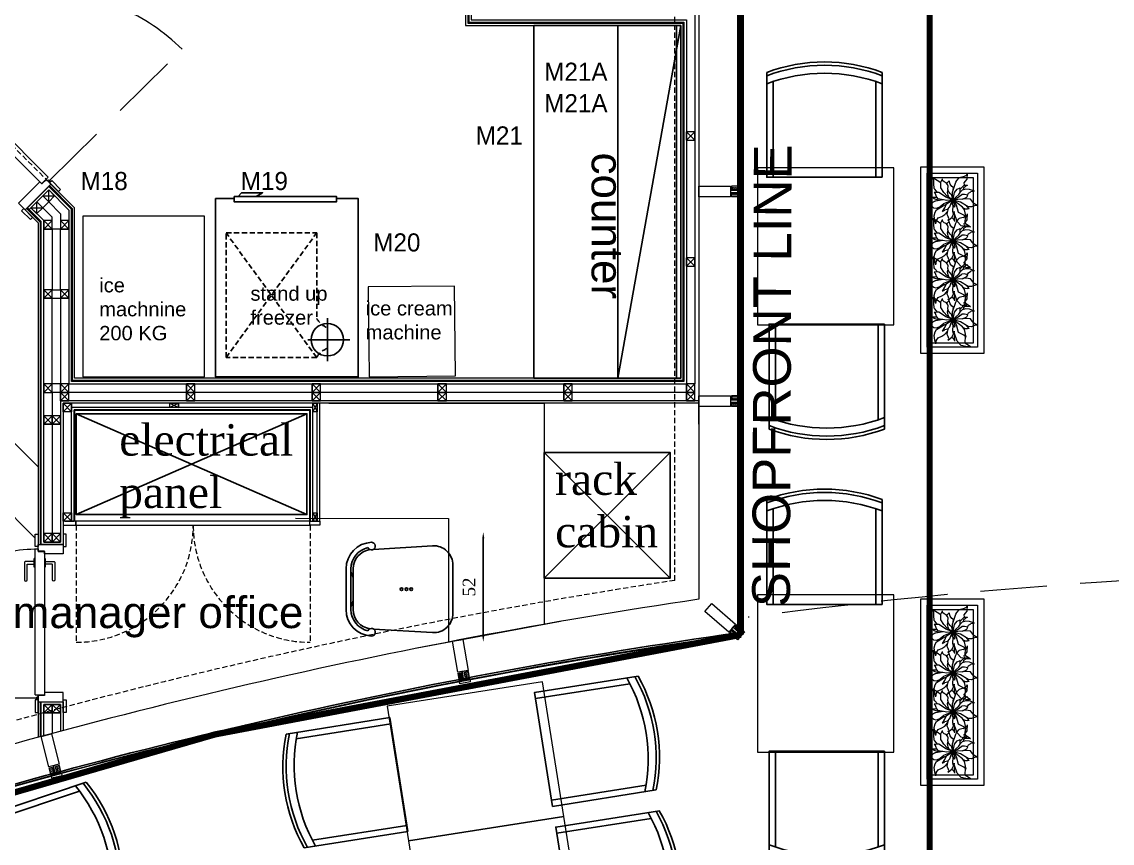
# Model space of a CAD drawing. Header units: millimetres. Extents: x 4459 to 18299, y -2909 to 3305.
# Drawn here: x 6934 to 7454, y 1077 to 1469 of the extents above; entities that cross this region are included whole.
import ezdxf
from ezdxf.enums import TextEntityAlignment as Align
from ezdxf.xclip import XClip

# ---------------------------------------------------------------- set-up
doc = ezdxf.new("R2010")
doc.units = ezdxf.units.MM
doc.header["$LTSCALE"] = 5
doc.header["$XCLIPFRAME"] = 0
for name, pattern in [('141125_RT1$0$HIDDEN', [9.525, 6.35, -3.175]), ('DASHED', [0.75, 0.5, -0.25]), ('DASHEDX2', [1.5, 1, -0.5]), ('HIDDEN', [9.525, 6.35, -3.175]), ('HIDDENX2', [0.75, 0.5, -0.25])]:
    doc.linetypes.add(name, pattern=pattern)
doc.layers.get('Defpoints').update_dxf_attribs({"lineweight": 9})
for name, color, linetype, lineweight in [('141125_RT1$0$LP-LINE_1', 41, 'Continuous', 15), ('141125_RT1$0$LP-SHOPFRONT', 230, 'Continuous', 9), ('2DGORUNUS3', 41, 'Continuous', 0), ('A-_WIND----_E-', 4, 'Continuous', 13), ('I-Furn-Fixd-N', 2, 'Continuous', 9), ('LP-AREA_POLYLINE', 7, 'Continuous', 5), ('MAK', 235, 'Continuous', 25), ('no3_ahsap kesit on', 40, 'Continuous', 20), ('no3_ahşap gorunus on kalın', 34, 'Continuous', 20), ('no3_alçıpan kesit', 210, 'Continuous', 20), ('no3_duvar kaplama', 8, 'Continuous', 9), ('no3_kutu profil gorunus', 8, 'Continuous', 18), ('no3_kutuprofil kesit', 74, 'Continuous', 18), ('no3_mermer gorunus on', 31, 'Continuous', 15), ('no3_seramik ön', 123, 'Continuous', 18), ('no3_tefriş izdüşüm', 87, 'Continuous', 15), ('no3_tefriş kesit ön', 24, 'Continuous', 25), ('no3_yazı tefriş', 152, 'Continuous', 15), ('no3_ölçü tefriş', 252, 'Continuous', 0)]:
    doc.layers.add(name, color=color, linetype=linetype, lineweight=lineweight)
for name, color, linetype in [('CIHAZ', 2, 'Continuous'), ('I-Eqpm-Move-N', 2, 'Continuous'), ('I-Furn-Move-N', 2, 'Continuous'), ('katman 1', 7, 'Continuous'), ('LP-RETAIL_LINE', 10, 'DASHEDX2'), ('S2000-002 Çizgi', 7, 'Continuous'), ('Sktürk-002 Çizgi', 7, 'Continuous'), ('xref_4_vitrin_kaplama$0$2DCAM', 6, 'Continuous')]:
    doc.layers.add(name, color=color, linetype=linetype)
doc.styles.add('ROMANSTW', font='georgia.ttf')
doc.styles.get("Standard").update_dxf_attribs({"font": 'arial.ttf'})
doc.styles.add('TAKSİM', font='GOTHIC.TTF', dxfattribs={"height": 20})
doc.styles.add('TEXT-500', font='arial.ttf', dxfattribs={"height": 1.25})
doc.dimstyles.new('M2', dxfattribs={"dimtxt": 6, "dimasz": 3, "dimexe": 1, "dimexo": 4, "dimgap": 3, "dimtad": 1, "dimdec": 0, "dimzin": 12, "dimdsep": 46, "dimtxsty": 'ROMANSTW', "dimblk": 'ARCHTICK', "dimcen": 0.09, "dimse1": 1, "dimse2": 1, "dimclrd": 251, "dimclre": 251, "dimclrt": 1, "dimadec": 0, "dimazin": 0, "dimtfac": 1, "dimtdec": 0, "dimtix": 1, "dimtmove": 0, "dimatfit": 3, "dimldrblk": 'ARCHTICK', "dimfxl": 1, "dimtolj": 1, "dimtzin": 0, "dimarcsym": 0})
pattern_1 = [(0, (0, 0), (0.9375, 1.875), [0, -1.875])]

# ---------------------------------------------------------------- blocks, each defined once
blk = doc.blocks.new('#150 - TOLIX CHAIR - PLAN VIEW')
at = {"layer": 'I-Furn-Move-N'}
for p, q in [((-23666.1, -18079), (-23471.6, -18079)), ((-23666.1, -18102.1), (-23471.6, -18102.1)), ((-23666.1, -18113.2), (-23471.6, -18113.2)), ((-23758.8, -18210.3), (-23775.9, -18491.3)), ((-23361.8, -18491.3), (-23378.9, -18210.3)), ((-23683.7, -18588.6), (-23454, -18588.6))]:
    blk.add_line(p, q, dxfattribs=at)
for centre in [(-23568.8, -18344), (-23568.8, -18367.1), (-23568.8, -18390.1)]:
    blk.add_circle(centre, 6.46, dxfattribs=at)
for centre, radius, start, end in [((-23666.1, -18205.5), 126.5, 90, 176.9521), ((-23471.6, -18205.5), 126.5, 2.2784, 90), ((-23666.1, -18205.5), 103.4, 90, 167.7747), ((-23666.1, -18205.5), 92.3, 90, 172.1616), ((-23613, -18041.6), 71.6, 237.668, 268.4154), ((-23524.7, -18041.6), 71.6, 271.5846, 302.332), ((-23471.6, -18205.5), 103.4, 12.2253, 90), ((-23471.6, -18205.5), 92.3, 7.8384, 90), ((-23774.2, -18200.5), 18.3, 174.6737, 67.3294), ((-23363.5, -18200.5), 18.3, 112.6706, 5.3263), ((-23683.7, -18496.3), 92.3, 176.8779, 270), ((-23454, -18496.3), 92.3, 270, 3.1221)]:
    blk.add_arc(centre, radius, start, end, dxfattribs=at)
blk = doc.blocks.new('Mullion')
at = {"layer": 'A-_WIND----_E-', "lineweight": 0, "ltscale": 0.3}
h = blk.add_hatch(dxfattribs=at)
h.set_pattern_fill('DOTS', color=8, scale=30)
h.set_pattern_definition(pattern_1)
h.paths.add_polyline_path([(0, 25), (-30, 25), (-30, 10), (0, 10)])
h = blk.add_hatch(dxfattribs=at)
h.set_pattern_fill('DOTS', color=8, scale=30)
h.set_pattern_definition(pattern_1)
h.paths.add_polyline_path([(0, -25), (-30, -25), (-30, -10), (0, -10)])
at = {"layer": 'A-_WIND----_E-', "color": 8, "lineweight": 0, "ltscale": 0.3}
for points in [[(-185, 25), (-35, 25), (-35, -25), (-185, -25)], [(-35, -5), (0, -5), (0, 5), (-35, 5)], [(-30, 10), (0, 10), (0, 25), (-30, 25)], [(5, 25), (21, 25), (21, -25), (5, -25)], [(-30, -10), (0, -10), (0, -25), (-30, -25)]]:
    blk.add_lwpolyline(points, close=True, dxfattribs=at)
blk = doc.blocks.new('A$C25195F0E')
at = {"layer": 'LP-AREA_POLYLINE', "elevation": 0}
for points in [[(1241.29, 1481.77), (1740.61, 982.45), (1740.61, -260.52, 0.060132), (1740.61, -260.52), (1740.61, -260.52), (1740.61, -260.52), (1740.61, -260.52), (1740.61, -260.52), (1740.61, -260.52), (1740.61, -260.52), (1740.61, -260.52), (1740.61, -260.52, 0.142516), (363.91, -881.77), (-329.17, -187.72), (-378.67, -138.22)], [(1832.15, 631.33), (1832.15, -450.55, 0.036002), (1478.39, -517.79), (1520.47, -661.41), (1396.29, -697.8), (1431.3, -817.26), (1295.85, -880.41), (957.04, -1038.36), (957.04, -935.71), (837.04, -935.7), (837.04, -1055.7), (538.1, -1055.71), (364.23, -881.45), (364.23, -881.45, -0.142737), (1742.15, -260.52), (1742.15, 631.33)]]:
    blk.add_lwpolyline(points, format="xyb", close=True, dxfattribs=at)
blk = doc.blocks.new('KAPI1')
at = {"layer": 'no3_ahsap kesit on'}
for p, q in [((16945.47, -7443.85), (16945.47, -7445.35)), ((17033.07, -7443.85), (16945.47, -7443.85)), ((16945.47, -7445.35), (16946.67, -7445.35)), ((16946.67, -7445.35), (16946.67, -7448.35)), ((17033.07, -7443.85), (17033.07, -7448.35)), ((17034.27, -7445.35), (17033.07, -7445.35)), ((16946.67, -7448.35), (17031.87, -7448.35))]:
    blk.add_line(p, q, dxfattribs=at)
for points in [[(16951.47, -7443.35), (16951.47, -7439.45, -0.414214), (16952.07, -7438.85), (16960.21, -7438.85, -1), (16960.21, -7440.05), (16952.92, -7440.05, 0.414214), (16952.67, -7440.3), (16952.67, -7443.35)], [(16950.07, -7443.85), (16950.07, -7443.6, -0.414214), (16950.32, -7443.35), (16953.82, -7443.35, -0.414214), (16954.07, -7443.6), (16954.07, -7443.85)], [(16954.07, -7448.35), (16954.07, -7448.6, -0.414214), (16953.82, -7448.85), (16950.32, -7448.85, -0.414214), (16950.07, -7448.6), (16950.07, -7448.35)], [(16951.47, -7448.85), (16951.47, -7452.75, 0.414214), (16952.07, -7453.35), (16960.21, -7453.35, 1), (16960.21, -7452.15), (16952.92, -7452.15, -0.414214), (16952.67, -7451.9), (16952.67, -7448.85)]]:
    blk.add_lwpolyline(points, format="xyb", dxfattribs=at)
for points in [[(16938.37, -7443.85), (16938.37, -7445.35), (16944.37, -7445.35), (16944.37, -7443.85), (16938.37, -7443.85)], [(17041.37, -7443.85), (17041.37, -7445.35), (17035.37, -7445.35), (17035.37, -7443.85), (17041.37, -7443.85)], [(16938.37, -7464.25), (16938.37, -7462.75), (16944.37, -7462.75), (16944.37, -7464.25), (16938.37, -7464.25)], [(17041.37, -7464.25), (17041.37, -7462.75), (17035.37, -7462.75), (17035.37, -7464.25), (17041.37, -7464.25)]]:
    blk.add_lwpolyline(points, dxfattribs=at)
for points in [[(16943.37, -7445.35), (16943.37, -7462.75), (16947.87, -7462.75), (16947.87, -7448.35), (16946.47, -7448.35), (16946.47, -7445.35)], [(17036.37, -7445.35), (17036.37, -7462.75), (17031.87, -7462.75), (17031.87, -7448.35), (17033.27, -7448.35), (17033.27, -7445.35)]]:
    blk.add_lwpolyline(points, close=True, dxfattribs=at)
blk.add_circle((17034.68, -7444.85), 0.5, dxfattribs=at)
at = {"layer": 'no3_duvar kaplama', "linetype": 'HIDDEN'}
blk.add_line((17034.68, -7444.85), (17035.11, -7355.69), dxfattribs=at)
blk.add_arc((17034.71, -7444.93), 89.24, 89.7396, 180.2747, dxfattribs=at)
blk = doc.blocks.new('KAPI2')
at = {"layer": 'no3_ahsap kesit on'}
for p, q in [((17072.72, -7443.85), (17072.72, -7445.35)), ((17142.32, -7443.85), (17072.72, -7443.85)), ((17072.72, -7445.35), (17073.92, -7445.35)), ((17073.92, -7445.35), (17073.92, -7448.35)), ((17142.32, -7443.85), (17142.32, -7448.35)), ((17143.52, -7445.35), (17142.32, -7445.35)), ((17073.92, -7448.35), (17141.12, -7448.35))]:
    blk.add_line(p, q, dxfattribs=at)
for points in [[(17078.72, -7443.35), (17078.72, -7439.45, -0.414214), (17079.32, -7438.85), (17087.46, -7438.85, -1), (17087.46, -7440.05), (17080.17, -7440.05, 0.414214), (17079.92, -7440.3), (17079.92, -7443.35)], [(17077.32, -7443.85), (17077.32, -7443.6, -0.414214), (17077.57, -7443.35), (17081.07, -7443.35, -0.414214), (17081.32, -7443.6), (17081.32, -7443.85)], [(17081.32, -7448.35), (17081.32, -7448.6, -0.414214), (17081.07, -7448.85), (17077.57, -7448.85, -0.414214), (17077.32, -7448.6), (17077.32, -7448.35)], [(17078.72, -7448.85), (17078.72, -7452.75, 0.414214), (17079.32, -7453.35), (17087.46, -7453.35, 1), (17087.46, -7452.15), (17080.17, -7452.15, -0.414214), (17079.92, -7451.9), (17079.92, -7448.85)]]:
    blk.add_lwpolyline(points, format="xyb", dxfattribs=at)
for points in [[(17065.62, -7443.85), (17065.62, -7445.35), (17071.62, -7445.35), (17071.62, -7443.85), (17065.62, -7443.85)], [(17150.62, -7443.85), (17150.62, -7445.35), (17144.62, -7445.35), (17144.62, -7443.85), (17150.62, -7443.85)], [(17065.62, -7458.75), (17065.62, -7457.25), (17071.62, -7457.25), (17071.62, -7458.75), (17065.62, -7458.75)], [(17150.62, -7458.75), (17150.62, -7457.25), (17144.62, -7457.25), (17144.62, -7458.75), (17150.62, -7458.75)]]:
    blk.add_lwpolyline(points, dxfattribs=at)
for points in [[(17070.62, -7445.35), (17070.62, -7457.25), (17075.12, -7457.25), (17075.12, -7448.35), (17073.72, -7448.35), (17073.72, -7445.35)], [(17145.62, -7445.35), (17145.62, -7457.25), (17141.12, -7457.25), (17141.12, -7448.35), (17142.52, -7448.35), (17142.52, -7445.35)]]:
    blk.add_lwpolyline(points, close=True, dxfattribs=at)
blk.add_circle((17143.93, -7444.85), 0.5, dxfattribs=at)
at = {"layer": 'no3_duvar kaplama', "linetype": 'HIDDEN'}
blk.add_line((17143.93, -7444.85), (17143.93, -7373.64), dxfattribs=at)
blk.add_arc((17143.93, -7444.85), 71.21, 89.9998, 180.4043, dxfattribs=at)
blk = doc.blocks.new('plan3')
at = {"color": 252, "linetype": 'DASHED'}
blk.add_line((26939.34, -7019), (26875.7, -6955.36), dxfattribs=at)
at = {"layer": '141125_RT1$0$LP-LINE_1', "linetype": '141125_RT1$0$HIDDEN'}
blk.add_arc((27625.97, -9929.74, 0), 2726.19, 93.42771, 97.43975, dxfattribs=at)
at = {"layer": '141125_RT1$0$LP-SHOPFRONT'}
blk.add_line((27267.97, -6021.97), (27267.97, -7234.94), dxfattribs=at)
blk.add_arc((27647.4, -9911.93, 0), 2703.74, 98.06712, 107.59867, dxfattribs=at)
at = {"layer": '2DGORUNUS3', "linetype": 'HIDDENX2'}
blk.add_lwpolyline([(25764.4, -7970.13), (25764.4, -7930.1, -0.153565), (27237.97, -7209.02), (27237.97, -5980.3), (27603.18, -5980.3)], format="xyb", dxfattribs=at)
at = {"layer": 'A-_WIND----_E-', "color": 8, "lineweight": 0, "ltscale": 0.3, "elevation": 0}
blk.add_lwpolyline([(27249.47, -6021.04), (27249.47, -7218, 0.040135), (26824.33, -7316.16)], format="xyb", dxfattribs=at)
at = {"layer": 'LP-RETAIL_LINE', "ltscale": 0.2, "const_width": 3}
blk.add_lwpolyline([(27359.51, -6343.09), (27359.51, -7424.97, 0.036002), (27005.75, -7492.21), (27047.83, -7635.83), (26923.65, -7672.22), (26958.66, -7791.68), (26823.22, -7854.83), (26484.4, -8012.79), (26484.4, -7910.13), (26364.4, -7910.13), (26364.4, -8030.13), (26065.46, -8030.13), (25891.59, -7855.87), (25891.59, -7855.87, -0.142737), (27269.51, -7234.94), (27269.51, -6343.09)], format="xyb", close=True, dxfattribs=at)
at = {"layer": 'MAK', "color": 1}
blk.add_lwpolyline([(26952.49, -7129.57), (27062.49, -7129.57), (27062.49, -7177.61), (26952.49, -7177.61), (26952.49, -7129.57), (27062.49, -7177.61), (26952.49, -7177.61), (27062.49, -7129.57)], dxfattribs=at)
at = {"layer": 'no3_ahsap kesit on'}
for p, q in [((27067.38, -7179.49, 0), (27067.38, -7124.55)), ((27068.63, -7180.74, 0), (27068.63, -7124.55))]:
    blk.add_line(p, q, dxfattribs=at)
at = {"layer": 'no3_ahsap kesit on', "elevation": 0}
for points in [[(26952.28, -7180.74), (26946.2, -7180.74), (26946.2, -7182.74), (26952.28, -7182.74)], [(27063.84, -7180.74), (27068.63, -7180.74), (27068.63, -7182.74), (27063.84, -7182.74)]]:
    blk.add_lwpolyline(points, close=True, dxfattribs=at)
at = {"layer": 'no3_alçıpan kesit'}
for p, q in [((26939.34, -7021.12), (26929.16, -7031.31)), ((26930.01, -7032.15), (26939.34, -7022.82)), ((26950.2, -7031.98, 0), (26939.34, -7021.12)), ((26939.34, -7022.82), (26939.34, -7022.82)), ((26939.34, -7022.82), (26949, -7032.48)), ((26933.69, -7028.48), (26933.69, -7028.48)), ((26945.49, -7028.96), (26945.49, -7028.96)), ((26935.8, -7037.95, 0), (26929.16, -7031.31)), ((26937, -7037.45), (26930.86, -7031.31)), ((26939.83, -7034.62), (26939.83, -7034.62)), ((26949, -7032.48), (26949, -7115.35)), ((26950.2, -7114.15, 0), (26950.2, -7031.98, 0)), ((26935.8, -7191.91), (26935.8, -7037.95, 0)), ((26937, -7190.71), (26937, -7037.45)), ((27242.27, -7114.15, 0), (26950.2, -7114.15, 0)), ((26949, -7115.35), (27243.47, -7115.35)), ((27249.47, -7123.35), (26945, -7123.35)), ((26945, -7123.35), (26945, -7190.71)), ((27249.47, -7124.55, 0), (26946.2, -7124.55, 0)), ((26946.2, -7124.55, 0), (26946.2, -7191.91)), ((27065.39, -7126.55, 0), (26950.2, -7126.55, 0)), ((26950.2, -7179.54, 0), (26950.2, -7126.55, 0)), ((27064.14, -7127.75, 0), (26951.4, -7127.75, 0)), ((26951.4, -7180.74, 0), (26951.4, -7127.75, 0)), ((27064.14, -7180.74, 0), (27064.14, -7127.75, 0)), ((27065.39, -7179.49, 0), (27065.39, -7126.55, 0)), ((26947, -7180.74, 0), (26951.4, -7180.74, 0)), ((26946.2, -7191.91), (26935.8, -7191.91)), ((26945, -7190.71), (26937, -7190.71))]:
    blk.add_line(p, q, dxfattribs=at)
at = {"layer": 'no3_alçıpan kesit', "elevation": 0}
for points in [[(27242.27, -6827.92), (27139.7, -6827.92), (27139.7, -6942.84), (27242.27, -6942.84)], [(27243.47, -6829.12), (27140.9, -6829.12), (27140.9, -6941.64), (27243.47, -6941.64), (27243.47, -7115.35)], [(27242.27, -6942.84), (27242.27, -7114.15)], [(26935.8, -7283.53), (26935.8, -7266.91), (26946.2, -7266.91), (26946.2, -7280.72)], [(26937, -7283.08), (26937, -7268.11), (26945, -7268.11), (26945, -7280.72)]]:
    blk.add_lwpolyline(points, dxfattribs=at)
at = {"layer": 'no3_kutu profil gorunus', "elevation": 0}
blk.add_lwpolyline([(26952.28, -7180.74), (26952.28, -7182.74), (27063.84, -7182.74), (27063.84, -7180.74)], close=True, dxfattribs=at)
at = {"layer": 'no3_kutuprofil kesit', "elevation": 0}
for points in [[(27247.47, -6995.13), (27243.47, -6995.13), (27243.47, -6999.13), (27247.47, -6999.13), (27247.47, -6995.13), (27243.47, -6999.13), (27243.47, -6995.13), (27247.47, -6999.13)], [(26936.51, -7025.65), (26939.34, -7028.48), (26942.17, -7025.65), (26939.34, -7022.82), (26936.51, -7025.65), (26942.17, -7025.65), (26939.34, -7028.48), (26939.34, -7022.82)], [(26930.86, -7031.31), (26933.69, -7034.13), (26936.51, -7031.31), (26933.69, -7028.48), (26930.86, -7031.31), (26936.51, -7031.31), (26933.69, -7034.13), (26933.69, -7028.48)], [(26937, -7037.45), (26937, -7041.45), (26941, -7041.45), (26941, -7037.45), (26937, -7037.45), (26941, -7041.45), (26937, -7041.45), (26941, -7037.45)], [(26945, -7037.45), (26945, -7041.45), (26949, -7041.45), (26949, -7037.45), (26945, -7037.45), (26949, -7041.45), (26945, -7041.45), (26949, -7037.45)], [(27247.47, -7055.13), (27243.47, -7055.13), (27243.47, -7059.13), (27247.47, -7059.13), (27247.47, -7055.13), (27243.47, -7059.13), (27243.47, -7055.13), (27247.47, -7059.13)], [(26937, -7070.46), (26937, -7074.46), (26941, -7074.46), (26941, -7070.46), (26937, -7070.46), (26941, -7074.46), (26937, -7074.46), (26941, -7070.46)], [(26945, -7070.46), (26945, -7074.46), (26949, -7074.46), (26949, -7070.46), (26945, -7070.46), (26949, -7074.46), (26945, -7074.46), (26949, -7070.46)], [(26941, -7115.35), (26937, -7115.35), (26937, -7119.35), (26941, -7119.35), (26941, -7115.35), (26937, -7119.35), (26937, -7115.35), (26941, -7119.35)], [(26949, -7115.35), (26945, -7115.35), (26945, -7119.35), (26949, -7119.35), (26949, -7115.35), (26945, -7119.35), (26945, -7115.35), (26949, -7119.35)], [(26949, -7119.35), (26945, -7119.35), (26945, -7123.35), (26949, -7123.35), (26949, -7119.35), (26945, -7123.35), (26945, -7119.35), (26949, -7123.35)], [(27009, -7115.35), (27005, -7115.35), (27005, -7119.35), (27009, -7119.35), (27009, -7115.35), (27005, -7119.35), (27005, -7115.35), (27009, -7119.35)], [(27009, -7119.35), (27005, -7119.35), (27005, -7123.35), (27009, -7123.35), (27009, -7119.35), (27005, -7123.35), (27005, -7119.35), (27009, -7123.35)], [(27069, -7115.35), (27065, -7115.35), (27065, -7119.35), (27069, -7119.35), (27069, -7115.35), (27065, -7119.35), (27065, -7115.35), (27069, -7119.35)], [(27069, -7119.35), (27065, -7119.35), (27065, -7123.35), (27069, -7123.35), (27069, -7119.35), (27065, -7123.35), (27065, -7119.35), (27069, -7123.35)], [(27129, -7115.35), (27125, -7115.35), (27125, -7119.35), (27129, -7119.35), (27129, -7115.35), (27125, -7119.35), (27125, -7115.35), (27129, -7119.35)], [(27129, -7119.35), (27125, -7119.35), (27125, -7123.35), (27129, -7123.35), (27129, -7119.35), (27125, -7123.35), (27125, -7119.35), (27129, -7123.35)], [(27189, -7115.35), (27185, -7115.35), (27185, -7119.35), (27189, -7119.35), (27189, -7115.35), (27185, -7119.35), (27185, -7115.35), (27189, -7119.35)], [(27189, -7119.35), (27185, -7119.35), (27185, -7123.35), (27189, -7123.35), (27189, -7119.35), (27185, -7123.35), (27185, -7119.35), (27189, -7123.35)], [(27247.47, -7115.35), (27243.47, -7115.35), (27243.47, -7119.35), (27247.47, -7119.35), (27247.47, -7115.35), (27243.47, -7119.35), (27243.47, -7115.35), (27247.47, -7119.35)], [(27247.47, -7119.35), (27243.47, -7119.35), (27243.47, -7123.35), (27247.47, -7123.35), (27247.47, -7119.35), (27243.47, -7123.35), (27243.47, -7119.35), (27247.47, -7123.35)], [(26946.2, -7124.55), (26950.2, -7124.55), (26950.2, -7128.55), (26946.2, -7128.55), (26946.2, -7124.55), (26950.2, -7128.55), (26950.2, -7124.55), (26946.2, -7128.55)], [(26997.18, -7124.55), (27001.18, -7124.55), (27001.18, -7126.55), (26997.18, -7126.55), (26997.18, -7124.55), (27001.18, -7126.55), (27001.18, -7124.55), (26997.18, -7126.55)], [(27065.39, -7124.55), (27067.39, -7124.55), (27067.39, -7128.55), (27065.39, -7128.55), (27065.39, -7124.55), (27067.39, -7128.55), (27067.39, -7124.55), (27065.39, -7128.55)], [(27063.84, -7180.74), (27063.84, -7128.05), (26951.7, -7128.05), (26951.7, -7180.74)], [(26937, -7130.46), (26937, -7134.46), (26941, -7134.46), (26941, -7130.46), (26937, -7130.46), (26941, -7134.46), (26937, -7134.46), (26941, -7130.46)], [(26941, -7130.46), (26941, -7134.46), (26945, -7134.46), (26945, -7130.46), (26941, -7130.46), (26945, -7134.46), (26941, -7134.46), (26945, -7130.46)], [(26946.2, -7176.74), (26950.2, -7176.74), (26950.2, -7180.74), (26946.2, -7180.74), (26946.2, -7176.74), (26950.2, -7180.74), (26950.2, -7176.74), (26946.2, -7180.74)], [(27065.39, -7176.74), (27067.39, -7176.74), (27067.39, -7180.74), (27065.39, -7180.74), (27065.39, -7176.74), (27067.39, -7180.74), (27067.39, -7176.74), (27065.39, -7180.74)], [(26937, -7186.71), (26937, -7190.71), (26941, -7190.71), (26941, -7186.71), (26937, -7186.71), (26941, -7190.71), (26937, -7190.71), (26941, -7186.71)], [(26941, -7186.71), (26941, -7190.71), (26945, -7190.71), (26945, -7186.71), (26941, -7186.71), (26945, -7190.71), (26941, -7190.71), (26945, -7186.71)], [(26937, -7268.11), (26937, -7272.11), (26941, -7272.11), (26941, -7268.11), (26937, -7268.11), (26941, -7272.11), (26937, -7272.11), (26941, -7268.11)], [(26941, -7268.11), (26941, -7272.11), (26945, -7272.11), (26945, -7268.11), (26941, -7268.11), (26945, -7272.11), (26941, -7272.11), (26945, -7268.11)]]:
    blk.add_lwpolyline(points, dxfattribs=at)
at = {"layer": 'no3_seramik ön'}
for p, q in [((27138.2, -6826.42, 0), (27138.2, -6944.34)), ((27139.2, -6827.42, 0), (27139.2, -6943.34)), ((27138.2, -6944.34), (27240.77, -6944.34)), ((27139.2, -6943.34), (27241.77, -6943.34)), ((27240.77, -6944.34), (27240.77, -7112.65, 0)), ((27241.77, -6943.34), (27241.77, -7113.65)), ((26950.7, -7031.77), (26939.7, -7020.77)), ((26951.7, -7031.36, 0), (26940.4, -7020.06)), ((26928.1, -7032.37), (26934.3, -7038.57, 0)), ((26928.81, -7031.66), (26935.3, -7038.15)), ((26950.7, -7113.65), (26950.7, -7031.77)), ((26951.7, -7112.65, 0), (26951.7, -7031.36, 0)), ((26934.3, -7038.57, 0), (26934.3, -7191.91)), ((26934.6, -7037.45), (26934.6, -7037.45)), ((26935.3, -7038.15), (26935.3, -7191.91)), ((27241.77, -7113.65), (26950.7, -7113.65)), ((27240.77, -7112.65, 0), (26951.7, -7112.65, 0))]:
    blk.add_line(p, q, dxfattribs=at)
at = {"layer": 'no3_seramik ön', "elevation": 0}
for points in [[(26934.3, -7266.91), (26934.3, -7283.82)], [(26935.3, -7266.91), (26935.3, -7283.54)]]:
    blk.add_lwpolyline(points, dxfattribs=at)
at = {"layer": 'no3_ölçü tefriş'}
for p, q in [((26936.51, -7031.31), (26939.34, -7028.48)), ((26939.34, -7028.48), (26945, -7034.14)), ((26941, -7035.79), (26936.51, -7031.31)), ((26941, -7037.45), (26941, -7035.79)), ((26945, -7034.14), (26945, -7037.45)), ((27243.47, -7119.35), (26949, -7119.35)), ((26941, -7272.11), (26941, -7282.01))]:
    blk.add_line(p, q, dxfattribs=at)
at = {"layer": 'no3_ölçü tefriş', "linetype": 'DASHED'}
for p, q in [((26952.49, -7182.74, 0), (26952.49, -7238.52, 0)), ((27064.04, -7182.74, 0), (27064.04, -7238.52, 0))]:
    blk.add_line(p, q, dxfattribs=at)
at = {"layer": 'no3_ölçü tefriş'}
blk.add_lwpolyline([(27247.47, -6834.61), (27247.47, -7115.35)], dxfattribs=at)
at = {"layer": 'no3_ölçü tefriş', "elevation": 0}
for points in [[(26941, -7070.46), (26945, -7070.46), (26945, -7041.45), (26941, -7041.45)], [(26945, -7115.35), (26941, -7115.35), (26941, -7074.46), (26945, -7074.46)]]:
    blk.add_lwpolyline(points, close=True, dxfattribs=at)
blk.add_lwpolyline([(26945, -7119.35), (26941, -7119.35), (26941, -7188.71)], dxfattribs=at)
at = {"layer": 'no3_ölçü tefriş', "linetype": 'DASHED'}
for centre, start, end in [((26952.49, -7182.74, 0), 270, 0), ((27064.04, -7182.74, 0), 180, 270)]:
    blk.add_arc(centre, 55.78, start, end, dxfattribs=at)
at = {"layer": 'xref_4_vitrin_kaplama$0$2DCAM'}
blk.add_line((27267.97, -6021.04, 0), (27267.97, -7234.01, 0), dxfattribs=at)
blk.add_arc((27647.4, -9911, 0), 2703.74, 98.06712, 107.59867, dxfattribs=at)
at = {"layer": 'A-_WIND----_E-'}
ref = blk.add_blockref('Mullion', (27267.97, -7023.54, 0), dxfattribs=dict(at, xscale=0.1, yscale=0.1, zscale=0.1))
XClip(ref).set_block_clipping_path([(-22651.8683022868, -9465.8578292649), (3508.0003322414, 16096.5087822974)])
ref = blk.add_blockref('Mullion', (27267.97, -7123.54, 0), dxfattribs=dict(at, xscale=0.1, yscale=0.1, zscale=0.1))
XClip(ref).set_block_clipping_path([(-22651.8683022812, -8465.8578292649), (3508.000332247, 17096.5087822975)])
ref = blk.add_blockref('Mullion', (27267.97, -7234.01, 0), dxfattribs=dict(at, xscale=0.09999999999999998, yscale=0.09999999999999998, zscale=0.09999999999999998, rotation=319.118257896372))
XClip(ref).set_block_clipping_path([(-12308.3466548283, -20391.1319864425), (7470.1377958389, -3269.5000604114), (-9260.4291040177, 16057.2357734883), (-29038.913554685, -1064.3961525428)])
ref = blk.add_blockref('Mullion', (27137.58, -7255.76), dxfattribs=dict(at, xscale=0.1, yscale=0.1, zscale=0.1, rotation=279.9099216714046))
XClip(ref).set_block_clipping_path([(3363.1352324438, -22258.8150156018), (7865.2403835162, 3510.7363228375), (-17315.7239375054, 7910.0115639836), (-21817.8290885777, -17859.5397744557)])
ref = blk.add_blockref('Mullion', (26942.74, -7300.7), dxfattribs=dict(at, xscale=0.09999999999999994, yscale=0.09999999999999994, zscale=0.09999999999999994, rotation=284.1481774152603))
XClip(ref).set_block_clipping_path([(1749.4086035876, -20447.3603488212), (8143.676983118, 4918.9964819559), (-16643.3019565309, 11167.2171750269), (-23037.5703360613, -14199.1396557501)])
at = {"layer": 'no3_ahşap gorunus on kalın'}
ref = blk.add_blockref('A$C25195F0E', (25527.36, -6974.42), dxfattribs=at)
XClip(ref).set_block_clipping_path([(-524.5749777342, -995.7045508397), (2091.4118857187, 1560.5321103166)])
at = {"layer": 'no3_ölçü tefriş', "color": 3, "rotation": 315}
blk.add_blockref('KAPI1', (20158.53, 10291.13), dxfattribs=at)
at = {"layer": 'no3_ölçü tefriş', "color": 3, "xscale": -1, "rotation": 89.9999999999996}
blk.add_blockref('KAPI2', (19488.95, 9878.71), dxfattribs=at)
at = {"ltscale": 0.05, "extrusion": (-8.29358e-09, -1.98089e-08, 1), "insert": (27283.98, -7221.77), "char_height": 18, "width": 368.7257, "attachment_point": 4, "text_direction": (0.003808, 0.999993, 0), "style": 'TEXT-500'}
blk.add_mtext('SHOPFRONT LINE', dxfattribs=at)
at = {"layer": 'MAK', "color": 1, "insert": (26972.99, -7134.49), "char_height": 15, "width": 799.0323, "attachment_point": 1, "rotation": 0.0001}
blk.add_mtext('{\\fGeorgia|b0|i0|c162|p18;electrical\\Ppanel\\P}', dxfattribs=at)
blk = doc.blocks.new('olea')
at = {"layer": 'no3_tefriş kesit ön'}
for p, q in [((12418.24, 3977.25), (12468.24, 3977.25)), ((12468.24, 3974.25), (12422.62, 3974.25)), ((12468.24, 3977.25), (12468.24, 3974.25)), ((12468.24, 3925.25), (12422.62, 3925.25)), ((12468.24, 3922.25), (12468.24, 3925.25))]:
    blk.add_line(p, q, dxfattribs=at)
blk.add_lwpolyline([(12468.24, 3977.25), (12468.24, 3922.25), (12418.24, 3922.25)], dxfattribs=at)
for centre in [(12491.37, 3949.75), (12492.97, 3949.75), (12496.8, 3949.75)]:
    blk.add_arc(centre, 78.12, 159.3903, 200.6097, dxfattribs=at)
blk = doc.blocks.new('dıs mekan')
at = {"layer": 'no3_mermer gorunus on', "elevation": 0}
blk.add_lwpolyline([(19416.22, -8287.51), (19416.22, -8362.51), (19481.22, -8362.51), (19481.22, -8287.51)], close=True, dxfattribs=at)
at = {"rotation": 269.9999251041265}
blk.add_blockref('olea', (15498.43, 4176.18, 0), dxfattribs=at)
at = {"xscale": -1, "rotation": 269.9999251041265}
blk.add_blockref('olea', (15499.48, -20830.35, 0), dxfattribs=at)
blk = doc.blocks.new('KUST')
for p, q in [((-3.108, 385.9107), (13.8705, 328.9788)), ((-3.108, 385.9107), (58.5939, 322.2954)), ((233.5008, 349.7589), (324.2022, 394.0086)), ((302.9253, 365.9202), (324.2022, 394.0086)), ((-244.2306, 189.663), (-184.0665, 173.124)), ((-244.2306, 189.663), (-239.1174, 162.3573)), ((-239.685, 336.1335), (-188.841, 298.3176)), ((-239.685, 336.1335), (-230.5524, 293.5158)), ((-230.5524, 293.5158), (-228.4788, 238.8108)), ((-228.4788, 238.8108), (-205.3482, 189.6309)), ((-205.3482, 189.6309), (-82.8231, 96.9543)), ((-188.841, 298.3176), (-145.0284, 287.3016)), ((-145.0284, 287.3016), (-100.7124, 274.3698)), ((-100.7124, 274.3698), (-63.8991, 204.2265)), ((-63.8991, 204.2265), (-48.8157, 155.9439)), ((-49.3332, 148.7067), (-43.5333, 227.9823)), ((-43.5333, 227.9823), (-23.2542, 259.9023)), ((-23.2542, 259.9023), (11.8653, 211.821)), ((-17.6787, 254.2578), (6.276, 279.9246)), ((6.276, 279.9246), (13.8705, 328.9788)), ((11.8653, 211.821), (26.7381, 170.7069)), ((58.5939, 322.2954), (86.6502, 262.1292)), ((77.2065, 158.187), (92.148, 202.1874)), ((86.6502, 262.1292), (92.148, 202.1874)), ((91.5894, 226.8426), (125.226, 247.6959)), ((109.749, 174.0645), (145.1205, 187.4358)), ((124.4295, 182.1168), (163.8291, 272.1429)), ((125.226, 247.6959), (136.3314, 283.3464)), ((134.5461, 313.5705), (156.5415, 256.9062)), ((134.5461, 313.5705), (136.3314, 283.3464)), ((143.8662, 129.8148), (145.1205, 187.4358)), ((163.8291, 272.1429), (195.8727, 282.5934)), ((195.8727, 282.5934), (210.402, 313.0074)), ((210.402, 313.0074), (233.5008, 349.7589)), ((282.0237, 180.375), (304.4313, 235.3593)), ((295.926, 306.7908), (302.9253, 365.9202)), ((295.926, 306.7908), (304.4313, 235.3593)), ((-537.8676, 92.1822), (-503.4711, 23.4489)), ((-537.8676, 92.1822), (-463.362, 42.1554)), ((-503.4711, 23.4489), (-455.6715, -41.7687)), ((-463.362, 42.1554), (-434.0514, 39.6126)), ((-434.0514, 39.6126), (-403.9215, 49.5621)), ((-403.9215, 49.5621), (-374.8854, 71.5005)), ((-374.8854, 71.5005), (-341.4504, 80.271)), ((-358.7583, 88.0074), (-229.3899, 109.6617)), ((-358.7583, 88.0074), (-310.0158, 66.0072)), ((-310.0158, 66.0072), (-233.4045, 0.1647)), ((-239.1174, 162.3573), (-222.4227, 129.9063)), ((-233.4045, 0.1647), (-104.4477, 15.573)), ((-229.3899, 109.6617), (-170.6724, 96.4188)), ((-222.4227, 129.9063), (-187.4313, 100.788)), ((-170.6724, 96.4188), (-11.1693, 3.2088)), ((-104.4477, 15.573), (-11.1693, 3.2088)), ((-103.8069, 15.2436), (-102.168, 14.9529)), ((-93.9786, 13.4904), (-90.7011, 12.9066)), ((-84.1506, 11.7402), (-77.6001, 10.5738)), ((-82.8231, 96.9543), (-5.4015, 0.8193)), ((-74.3223, 9.9837), (-26.889, 1.5219)), ((-69.1038, -9.9426), (0, 0)), ((-54.0846, 171.0501), (-47.685, 172.728)), ((-49.3332, 148.7067), (0, 0)), ((-7.1364, -16.143), (3.7995, 0.5379)), ((-5.8866, -3.7812), (3.7995, 0.5379)), ((-1.6707, -1.0344), (0, 0.0009)), ((0, 0), (4.8021, 74.922)), ((4.8021, 74.922), (26.7381, 170.7069)), ((7.4709, 8.9997), (28.0566, 56.4675)), ((10.5516, 5.079), (104.7273, 68.3943)), ((17.4273, 1.8357), (124.7544, 38.8617)), ((28.0566, 56.4675), (47.4564, 122.9415)), ((43.1214, -0.966), (84.7413, 11.9958)), ((47.4564, 122.9415), (72.0612, 153.9483)), ((72.0612, 153.9483), (109.749, 174.0645)), ((84.7413, 11.9958), (97.8243, 1.1055)), ((97.8243, 1.1055), (122.4015, -6.7728)), ((104.7273, 68.3943), (143.8662, 129.8148)), ((124.7544, 38.8617), (258.8289, 151.7829)), ((161.5494, 68.1771), (192.8925, 83.3337)), ((164.136, 72.5508), (165.4038, 69.1908)), ((192.8925, 83.3337), (220.4775, 63.9702)), ((203.5905, -12.0759), (247.0278, 9.549)), ((220.4775, 63.9702), (263.7864, 54.8676)), ((247.0278, 9.549), (278.2563, 7.5096)), ((258.8289, 151.7829), (282.0237, 180.375)), ((263.7864, 54.8676), (323.7306, 60.3606)), ((278.2563, 7.5096), (311.49, -2.1903)), ((292.392, 2.7375), (306.972, 15.042)), ((306.972, 15.042), (323.7306, 60.3606)), ((-455.6715, -41.7687), (-359.6967, -80.0241)), ((-359.6967, -80.0241), (-226.8171, -71.7705)), ((-346.3254, -115.3953), (-285.5667, -97.4121)), ((-346.3254, -115.3953), (-308.3496, -119.7579)), ((-308.3496, -119.7579), (-266.3862, -133.7289)), ((-288.5787, -210.7407), (-264.537, -130.7739)), ((-285.5667, -97.4121), (-242.427, -73.5558)), ((-264.537, -130.7739), (-224.2125, -89.502)), ((-226.8171, -71.7705), (-198.8706, -67.0533)), ((-224.2125, -89.502), (-172.0182, -77.8587)), ((-203.6997, -52.3752), (-191.6472, -81.006)), ((-191.8533, -189.4617), (-157.4889, -172.2633)), ((-174.1515, -225.744), (-144.3603, -162.6024)), ((-172.0182, -77.8587), (-84.1506, -38.6787)), ((-157.4889, -172.2633), (-105.4458, -131.5797)), ((-127.542, -21.1785), (-104.1639, -8.9058)), ((-127.542, -21.1785), (-68.733, -42.5835)), ((-114.0516, -150.6387), (-88.2201, -100.8933)), ((-114.0516, -150.6387), (-107.2401, -200.0085)), ((-112.0101, -244.2285), (-69.5433, -179.8896)), ((-104.1639, -8.9058), (-69.1038, -9.9426)), ((-92.0517, -101.8983), (-88.2201, -100.8933)), ((-88.2201, -100.8933), (-37.4082, -52.7826)), ((-69.5433, -179.8896), (-21.1485, -130.3644)), ((-68.733, -42.5835), (-6.6879, -4.1427)), ((-37.4082, -52.7826), (-9.2376, -16.3308)), ((-27.96, -205.8129), (-23.2542, -133.761)), ((-26.2023, -274.9215), (1.9638, -179.2833)), ((-25.1676, -177.4407), (-10.3818, -179.8623)), ((-21.1485, -130.3644), (2.2014, -7.8531)), ((-10.3818, -179.8623), (1.062, -179.3244)), ((-4.2066, -0.6042), (-0.888, -1.2612)), ((-1.1673, -29.2785), (1.9638, -179.2833)), ((2.019, -6.7131), (31.3524, -104.3151)), ((2.4309, -1.9182), (14.0442, -4.2168)), ((2.4309, -5.2506), (27.2325, -22.6113)), ((7.956, -0.1785), (43.1214, -0.966)), ((11.8197, -12.9525), (88.884, -97.41)), ((14.319, -11.6067), (64.8423, -52.5606)), ((31.3524, -104.3151), (111.5433, -230.6055)), ((64.8423, -52.5606), (105.6429, -52.0914)), ((66.7878, -161.9088), (92.4639, -282.6738)), ((71.4615, -53.5707), (96.2541, -70.9251)), ((73.1187, -179.5578), (76.4283, -177.777)), ((88.884, -97.41), (180.3042, -157.3242)), ((96.2541, -70.9215), (175.818, -101.2071)), ((105.6429, -52.0914), (154.8066, -41.6703)), ((122.4015, -6.7728), (182.1261, -23.8449)), ((154.8066, -41.6703), (182.1261, -23.8449)), ((163.1883, -17.2257), (203.5905, -12.0759)), ((175.818, -101.2071), (267.1785, -114.0747)), ((180.3042, -157.3242), (205.98, -177.189)), ((205.98, -177.189), (225.0918, -211.0542)), ((267.1785, -114.0747), (358.9785, -81.8115)), ((311.49, -2.1903), (338.6721, -27.7977)), ((338.6721, -27.7977), (364.7508, -41.4207)), ((344.7786, -86.7645), (406.9977, -124.4613)), ((358.9785, -81.8115), (399.7149, -34.2933)), ((364.7508, -41.4207), (399.7149, -34.2933)), ((380.9511, -196.7721), (433.548, -178.8825)), ((406.9977, -124.4613), (477.6765, -175.4928)), ((433.548, -178.8825), (477.6765, -175.4928)), ((-288.5787, -210.7407), (-265.7958, -188.3949)), ((-265.7958, -188.3949), (-229.3257, -187.0125)), ((-229.3257, -187.0125), (-191.8533, -189.4617)), ((-213.9768, -393.7455), (-186.1356, -351.6588)), ((-186.1356, -351.6588), (-185.481, -283.9599)), ((-185.481, -283.9599), (-174.1515, -225.744)), ((-125.5371, -403.2852), (-74.6292, -363.3315)), ((-112.0101, -244.2285), (-107.2401, -200.0085)), ((-74.6292, -363.3315), (-48.2025, -323.6619)), ((-48.2025, -323.6619), (-27.96, -205.8129)), ((-26.2023, -274.9215), (-24.2247, -321.4668)), ((-24.2247, -321.4668), (-3.1995, -354.8265)), ((-3.1995, -354.8265), (30.1302, -372.6861)), ((63.0204, -435.6744), (96.4464, -336.8751)), ((78.6165, -214.959), (95.3157, -238.9551)), ((92.4639, -282.6738), (98.3919, -297.4869)), ((95.3157, -238.9551), (141.5133, -290.268)), ((96.4464, -336.8751), (98.3919, -297.4869)), ((113.8368, -228.1632), (146.6952, -239.8017)), ((141.5133, -290.268), (171.5196, -311.046)), ((145.7613, -240.603), (171.5196, -311.046)), ((146.6952, -239.8017), (173.5887, -240.9324)), ((173.5887, -240.9324), (207.6462, -238.1379)), ((207.6462, -238.1379), (235.1349, -249.3438)), ((218.8431, -199.6125), (284.7201, -219.9669)), ((225.0918, -211.0542), (235.1349, -249.3438)), ((284.7201, -219.9669), (301.5429, -221.6928)), ((301.5429, -221.6928), (380.9511, -196.7721)), ((-264.9765, -425.5371), (-213.9768, -393.7455)), ((-264.9765, -425.5371), (-200.7018, -420.9549)), ((-200.7018, -420.9549), (-125.5371, -403.2852)), ((30.1302, -372.6861), (55.9893, -408.8724)), ((55.9893, -408.8724), (63.0204, -435.6744))]:
    blk.add_line(p, q)
blk = doc.blocks.new('saksı')
blk.add_lwpolyline([(18781.8, -7859.99), (18702.8, -7859.99), (18702.8, -7839.99), (18781.8, -7839.99), (18781.8, -7859.99)])
at = {"layer": 'no3_ahşap gorunus on kalın'}
for points in [[(18786.8, -7864.99), (18697.8, -7864.99), (18697.8, -7834.99), (18786.8, -7834.99)], [(18783.8, -7861.99), (18700.8, -7861.99), (18700.8, -7837.99), (18783.8, -7837.99)]]:
    blk.add_lwpolyline(points, close=True, dxfattribs=at)
at = {"layer": 'no3_tefriş izdüşüm', "color": 68, "lineweight": 9, "xscale": -0.02819861025324538, "yscale": 0.02819861025324538, "zscale": 0.02819861025324538, "rotation": 202.4643433134551}
for p in [(18714, -7850.47), (18733.15, -7850.47), (18751.67, -7850.47), (18771.08, -7850.47)]:
    blk.add_blockref('KUST', p, dxfattribs=at)
blk = doc.blocks.new('RRR')
for p, q in [((28368.41, -7041.79), (28460.26, -7133.65)), ((28350.73, -7059.47), (28458.85, -7167.59))]:
    blk.add_line(p, q)
blk = doc.blocks.new('*D156')
at = {"layer": 'Defpoints', "color": 0, "transparency": 16777216}
for p in [(7137.17, 1225.61, 0), (7137.17, 1173.17, 0), (7153.76, 1173.17)]:
    blk.add_point(p, dxfattribs=at)
at = {"layer": 'no3_ölçü tefriş', "color": 251, "lineweight": -2, "transparency": 16777216}
blk.add_line((7153.76, 1222.61), (7153.76, 1176.17), dxfattribs=at)
at = {"layer": 'no3_ölçü tefriş', "color": 251, "transparency": 16777216}
for points in [[(7153.26, 1222.61), (7154.26, 1222.61), (7153.76, 1225.61)], [(7153.26, 1176.17), (7154.26, 1176.17), (7153.76, 1173.17)]]:
    blk.add_solid(points, dxfattribs=at)
at = {"layer": 'no3_ölçü tefriş', "color": 1, "transparency": 16777216, "insert": (7147, 1199.39), "char_height": 6, "attachment_point": 5, "rotation": 90, "style": 'ROMANSTW'}
blk.add_mtext('\\A1;52', dxfattribs=at)
blk = doc.blocks.new('_ArchTick')
at = {"color": 0, "linetype": 'ByBlock', "const_width": 0.15}
blk.add_lwpolyline([(-0.5, -0.5), (0.5, 0.5)], dxfattribs=at)
blk = doc.blocks.new('A$C3F291170')
at = {"layer": 'CIHAZ', "color": 1}
for p, q in [((14.73, 80.33), (14.73, 59.78)), ((24.09, 70.06), (3.98, 70.06))]:
    blk.add_line(p, q, dxfattribs=at)
at = {"layer": 'CIHAZ', "color": 5, "linetype": 'DASHED'}
for p, q in [((63.01, 78.52), (19.82, 19.15)), ((19.82, 78.52), (63.01, 19.15))]:
    blk.add_line(p, q, dxfattribs=at)
at = {"layer": 'CIHAZ', "color": 5}
for points in [[(59.2, 1.82), (10.36, 1.82), (10.36, 4.32), (59.2, 4.32)], [(57.2, 1.82), (48.6, 1.82), (45.6, 0), (55.6, 0)]]:
    blk.add_lwpolyline(points, close=True, dxfattribs=at)
at = {"layer": 'CIHAZ', "color": 1}
blk.add_circle((14.73, 70.06), 7.76, dxfattribs=at)
at = {"layer": 'S2000-002 Çizgi', "linetype": 'DASHED'}
for p, q in [((19.82, 78.52), (63.01, 78.52)), ((63.01, 78.52), (63.01, 19.15)), ((19.82, 19.15), (19.82, 59.92)), ((63.01, 19.15), (19.82, 19.15))]:
    blk.add_line(p, q, dxfattribs=at)
at = {"layer": 'S2000-002 Çizgi'}
blk.add_lwpolyline([(10.36, 2.81), (0, 2.81), (0, 87.81), (68, 87.81), (68, 2.81), (59.2, 2.81)], dxfattribs=at)
at = {"layer": 'S2000-002 Çizgi', "linetype": 'DASHED'}
for centre, radius, start, end in [((11.6, 83.09), 9.4, 291.2079, 330.9566), ((11, 54.89), 10.16, 29.6907, 66.7752)]:
    blk.add_arc(centre, radius, start, end, dxfattribs=at)

msp = doc.modelspace()

# ---------------------------------------------------------------- linework, layer by layer
at = {"ltscale": 5}
msp.add_line((7217.93, 1298.9), (7247.93, 1467.21), dxfattribs=at)
msp.add_lwpolyline([(7247.93, 1467.21), (7217.93, 1467.21), (7217.93, 1298.9), (7247.93, 1298.9)], close=True, dxfattribs=at)
at = {"layer": 'I-Furn-Fixd-N', "elevation": 0}
for points in [[(7080.07, 1287), (7182.84, 1287), (7182.84, 1181.61)], [(7064.24, 1232.26), (7137.17, 1232), (7137.17, 1173.17)]]:
    msp.add_lwpolyline(points, dxfattribs=at)
at = {"layer": 'katman 1', "color": 7, "lineweight": 9, "true_color": 0xffffff}
msp.add_line((7256.63, 1277, 0), (7256.63, 1287, 0), dxfattribs=at)
at = {"layer": 'katman 1', "lineweight": 9}
msp.add_lwpolyline([(6962.77, 1299.69), (7020.77, 1299.69), (7020.77, 1376.19), (6962.77, 1376.19), (6962.77, 1299.69)], dxfattribs=at)
at = {"layer": 'katman 1', "lineweight": 9, "elevation": 0}
msp.add_lwpolyline([(7099.33, 1299.56), (7140.46, 1300.02), (7139.99, 1342.91), (7098.86, 1342.45), (7099.33, 1299.56)], dxfattribs=at)
at = {"layer": 'MAK', "color": 1}
msp.add_lwpolyline([(7182.84, 1263.56), (7242.84, 1263.56), (7242.84, 1203.56), (7182.84, 1203.56), (7182.84, 1263.56), (7242.84, 1203.56), (7242.84, 1263.56), (7182.84, 1203.56)], dxfattribs=at)
at = {"layer": 'no3_ölçü tefriş'}
msp.add_line((7190.57, 1182.96, 0), (7122.17, 1170.22, 0), dxfattribs=at)
at = {"layer": 'Sktürk-002 Çizgi'}
msp.add_line((7245.93, 1298.9), (7245.93, 1467.21), dxfattribs=at)
msp.add_lwpolyline([(7247.93, 1467.21), (7177.93, 1467.21), (7177.93, 1298.9), (7247.93, 1298.9), (7247.93, 1467.21)], dxfattribs=at)

# ---------------------------------------------------------------- block references
for name, p in [('plan3', (-19992.84, 8411.55)), ('RRR', (-21518.8, 8390.34))]:
    msp.add_blockref(name, p)
at = {"ltscale": 5, "rotation": 180}
msp.add_blockref('A$C3F291170', (7094.12, 1387.38), dxfattribs=at)
at = {"layer": 'I-Eqpm-Move-N', "color": 6, "xscale": 0.1000002334292723, "yscale": 0.1000002334292723, "zscale": 0.1000002334292723, "rotation": 89.99999999999997}
msp.add_blockref('#150 - TOLIX CHAIR - PLAN VIEW', (5280.41, 3555.25), dxfattribs=at)
at = {"layer": 'no3_mermer gorunus on', "color": 3, "rotation": 90}
for p in [(-472.55, -17387.09), (-472.55, -17593.07)]:
    msp.add_blockref('saksı', p, dxfattribs=at)
at = {"layer": 'no3_ölçü tefriş'}
for p, rotation in [((-12131.68, 9686.82, 0), 7.489588766340644e-05), ((-12131.68, 9483.14, 0), 7.489588766340644e-05), ((12334.34, 21626.79, 0), 278.988173526979), ((8605.59, 22139.64, 0), 288.5345922210062), ((12344.5, 21562.59, 0), 278.988173526979)]:
    msp.add_blockref('dıs mekan', p, dxfattribs=dict(at, rotation=rotation))

# ---------------------------------------------------------------- texts
at = {"style": 'TAKSİM'}
for s, p in [('M21A', (7197.95, 1440.76)), ('M21A', (7197.95, 1425.76)), ('M21', (7161.41, 1410.39)), ('M18', (6972.94, 1388.66)), ('M19', (7049.35, 1388.66)), ('M20', (7112.55, 1359.38))]:
    msp.add_text(s, height=8.64, dxfattribs=at).set_placement(p, align=Align.CENTER)
at = {"layer": 'MAK', "color": 1, "insert": (7188.06, 1258.34), "char_height": 15, "width": 799.0323, "attachment_point": 1, "rotation": 0.0001}
msp.add_mtext('{\\fGeorgia|b0|i0|c162|p18;rack \\Pcabin}', dxfattribs=at)
at = {"layer": 'no3_yazı tefriş', "insert": (7220.43, 1406.56), "char_height": 15, "width": 229.8961, "attachment_point": 1, "rotation": 270}
msp.add_mtext('counter', dxfattribs=at)
at = {"layer": 'no3_yazı tefriş', "attachment_point": 1}
for s, insert, char_height, width in [('ice \\Pmachnine\\P200 KG', (6970.6, 1346.75), 6.856, 105.0719), ('stand up\\Pfreezer', (7042.72, 1342.77), 6.856, 105.0719), ('ice cream\\Pmachine', (7097.68, 1335.73), 6.856, 105.0719), ('manager office', (6929.36, 1194.81), 15, 237.1)]:
    msp.add_mtext(s, dxfattribs=dict(at, insert=insert, char_height=char_height, width=width))

# ---------------------------------------------------------------- dimensions: what is measured, and where the dimension line sits
at = {"layer": 'no3_ölçü tefriş', "color": 2}
dim = msp.add_aligned_dim(p1=(7137.17, 1225.61, 0), p2=(7137.17, 1173.17, 0), distance=16.59, dimstyle='M2', override={"dimclrt": 1}, dxfattribs=at)
dim.commit()
dim.dimension.update_dxf_attribs({"geometry": '*D156', "text_midpoint": (7147, 1199.39)})

doc.saveas('drawing.dxf')
